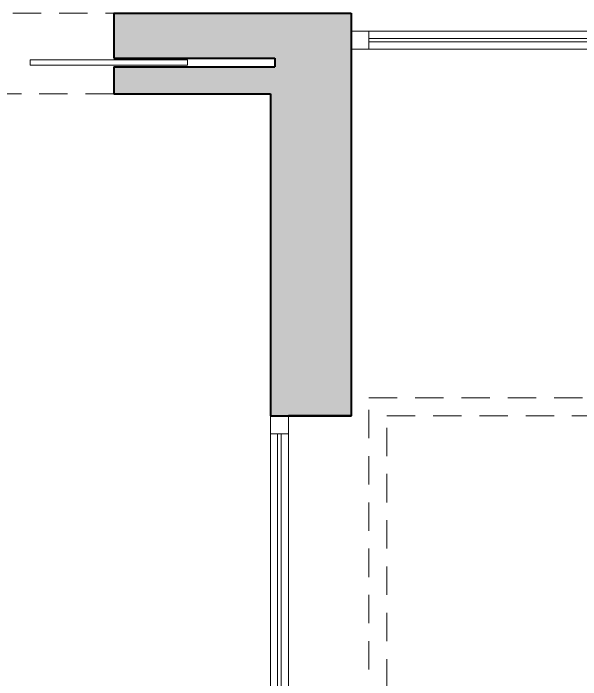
# Model space of a CAD drawing. Header units: millimetres. Extents: x 898 to 1196, y 229 to 443.
# Drawn here: x 1114.376 to 1117.547, y 399.774 to 403.499 of the extents above; entities that cross this region are included whole.
import ezdxf

# ---------------------------------------------------------------- set-up
doc = ezdxf.new("R2010")
doc.units = ezdxf.units.MM
doc.linetypes.add('HIDDEN2', pattern=[4.7625, 3.175, -1.5875])
for name, color, linetype, lineweight in [('p caché', 3, 'HIDDEN2', 20), ('p hachure', 253, 'Continuous', 15), ('p menuiserie', 5, 'Continuous', 20), ('p mur', 7, 'Continuous', 40)]:
    doc.layers.add(name, color=color, linetype=linetype, lineweight=lineweight)

# ---------------------------------------------------------------- blocks, each defined once
blk = doc.blocks.new('*U15')
at = {"layer": 'p menuiserie'}
for p, q in [((2.6, 0), (0, 0)), ((0.1, 0), (0.1, -0.1)), ((2.5, 0), (2.5, -0.1)), ((2.5, -0.04), (0.1, -0.04)), ((2.5, -0.06), (0.1, -0.06)), ((2.6, -0.1), (0, -0.1))]:
    blk.add_line(p, q, dxfattribs=at)
blk = doc.blocks.new('*U17')
at = {"layer": 'p menuiserie'}
for p, q in [((5, 0), (0, 0)), ((0.1, 0), (0.1, -0.1)), ((4.9, 0), (4.9, -0.1)), ((4.9, -0.04), (0.1, -0.04)), ((4.9, -0.06), (0.1, -0.06)), ((5, -0.1), (0, -0.1))]:
    blk.add_line(p, q, dxfattribs=at)

msp = doc.modelspace()

# ---------------------------------------------------------------- hatches: boundary and pattern name
at = {"layer": 'p hachure', "transparency": 33554559}
h = msp.add_hatch(color=256, dxfattribs=at)
h.dxf.hatch_style = 1
h.paths.add_polyline_path([(1115.8385, 403.2491), (1115.8385, 403.1991), (1114.9385, 403.1991), (1114.9385, 403.0491), (1115.8135, 403.0491), (1115.8135, 401.2491), (1116.2635, 401.2491), (1116.2635, 403.4991), (1114.9385, 403.4991), (1114.9385, 403.2491)])

# ---------------------------------------------------------------- linework, layer by layer
at = {"layer": 'p caché', "ltscale": 0.05}
for p, q in [((1113.3385, 403.4991), (1114.9385, 403.4991)), ((1114.9385, 403.0491), (1113.3385, 403.0491)), ((1116.3635, 395.9491), (1116.3635, 401.3491)), ((1116.3635, 401.3491), (1123.1635, 401.3491)), ((1116.4635, 395.8491), (1116.4635, 401.2491)), ((1116.4635, 401.2491), (1123.2635, 401.2491))]:
    msp.add_line(p, q, dxfattribs=at)
at = {"layer": 'p menuiserie'}
msp.add_lwpolyline([(1115.3494, 403.2391), (1114.4694, 403.2391), (1114.4694, 403.2091), (1115.3494, 403.2091)], close=True, dxfattribs=at)
at = {"layer": 'p mur'}
for p, q in [((1114.9385, 403.4991), (1116.2635, 403.4991)), ((1114.9385, 403.4991), (1114.9385, 403.2491)), ((1116.2635, 403.4991), (1116.2635, 401.2491)), ((1114.9385, 403.2491), (1115.8385, 403.2491)), ((1115.8385, 403.2491), (1115.8385, 403.1991)), ((1114.9385, 403.1991), (1115.8385, 403.1991)), ((1114.9385, 403.1991), (1114.9385, 403.0491)), ((1114.9385, 403.0491), (1115.8135, 403.0491)), ((1115.8135, 403.0491), (1115.8135, 401.2491)), ((1115.8135, 401.2491), (1116.2635, 401.2491))]:
    msp.add_line(p, q, dxfattribs=at)
msp.add_lwpolyline([(1116.2635, 403.2991), (1116.2635, 401.2491), (1115.9135, 401.2491)], dxfattribs=at)

# ---------------------------------------------------------------- block references
at = {"layer": 'p menuiserie'}
for name, p, rotation in [('*U17', (1121.2635, 403.2991), 179.9999999999999), ('*U15', (1115.9135, 401.2491), 269.9999999999999)]:
    msp.add_blockref(name, p, dxfattribs=dict(at, rotation=rotation))

doc.saveas('drawing.dxf')
